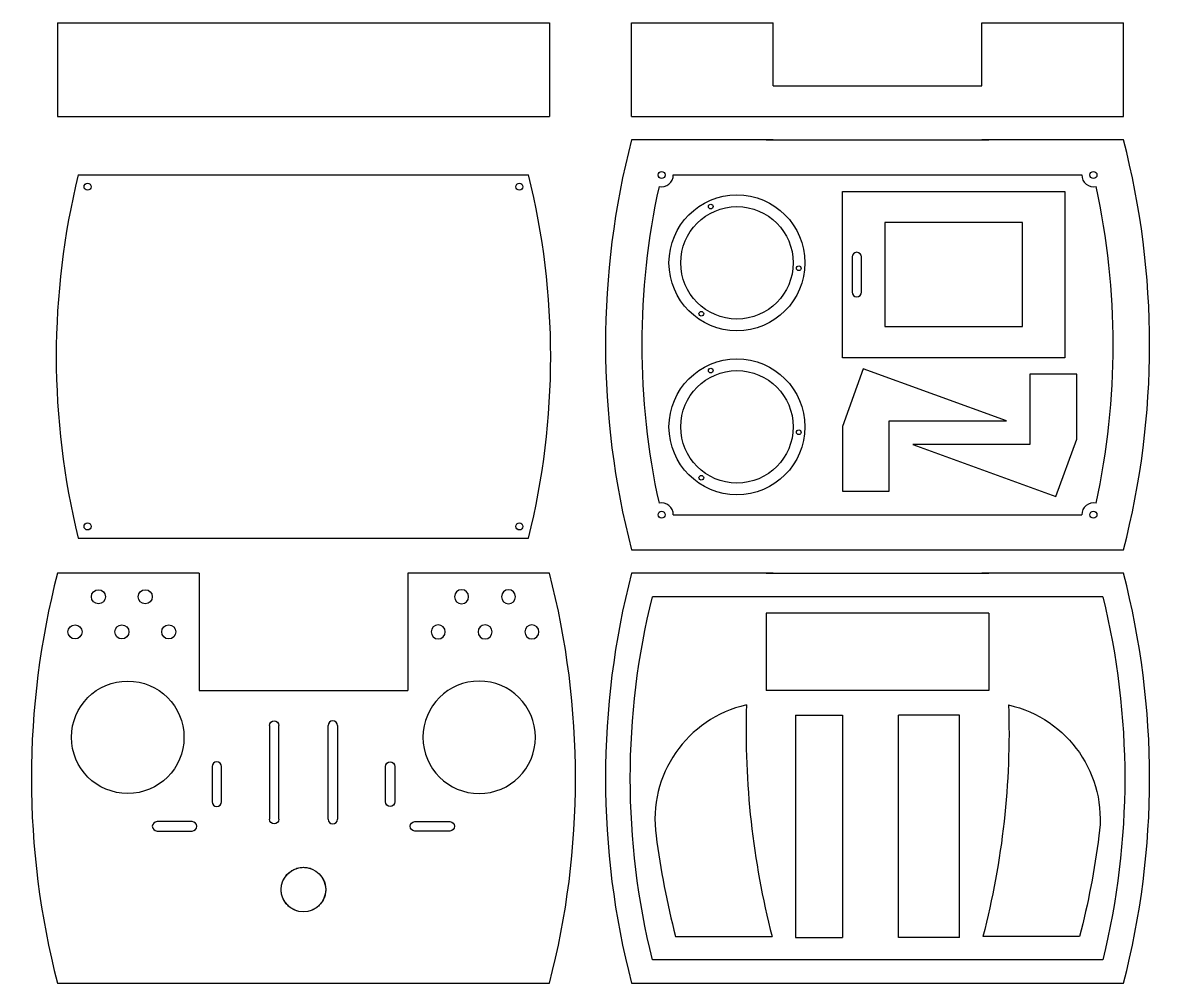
# Model space of a CAD drawing. Header units: millimetres. Extents: x 0 to 485, y 0 to 410.
import ezdxf

# ---------------------------------------------------------------- set-up
doc = ezdxf.new("R2010")
doc.units = ezdxf.units.MM
doc.linetypes.add('DASHED', pattern=[18, 12, -6])
doc.layers.get('0').update_dxf_attribs({"color": 178, "lineweight": 25, "true_color": 0x000000})
doc.layers.add('Fraesen', color=178, linetype='Continuous', lineweight=25, true_color=0x000000)

# ---------------------------------------------------------------- blocks, each defined once
blk = doc.blocks.new('Hauptschalter')
at = {"layer": 'Fraesen', "linetype": 'Continuous'}
blk.add_circle((0, 0), 9.5, dxfattribs=at)
at = {"layer": 'Fraesen', "linetype": 'DASHED'}
blk.add_circle((0, 0), 9.5, dxfattribs=at)
blk = doc.blocks.new('Knueppel')
at = {"layer": 'Fraesen'}
blk.add_circle((0, 0), 24, dxfattribs=at)
blk = doc.blocks.new('Drehgeber')
at = {"layer": 'Fraesen'}
for p, q in [((17.5, 4), (2.5, 4)), ((17.5, 4), (2.5, 4)), ((2.5, 0), (17.5, 0))]:
    blk.add_line(p, q, dxfattribs=at)
for centre, start, end in [((2.5, 2), 90, 270), ((2.5, 2), 90, 270), ((17.5, 2), 270, 90), ((17.5, 2), 270, 90)]:
    blk.add_arc(centre, 2, start, end, dxfattribs=at)
blk = doc.blocks.new('Knueppel mit Drehgebern')
at = {"layer": 'Fraesen'}
for name, p, rotation in [('Knueppel', (0, 0), 360), ('Drehgeber', (40, -30), 90)]:
    blk.add_blockref(name, p, dxfattribs=dict(at, rotation=rotation))
blk.add_blockref('Drehgeber', (10, -40), dxfattribs=at)
blk = doc.blocks.new('Schieber')
at = {"layer": 'Fraesen'}
for p, q in [((0, 2), (40, 2)), ((40, -2), (0, -2))]:
    blk.add_line(p, q, dxfattribs=at)
for centre, start, end in [((0, 0), 90, 270), ((40, 0), 270, 90)]:
    blk.add_arc(centre, 2, start, end, dxfattribs=at)
blk = doc.blocks.new('Schalter')
at = {"layer": 'Fraesen'}
blk.add_circle((0, 0), 3, dxfattribs=at)
blk = doc.blocks.new('Schalterblock')
for p in [(-10, 15), (10, 15), (-20, 0), (0, 0), (20, 0)]:
    blk.add_blockref('Schalter', p)
blk = doc.blocks.new('Rahmen')
for p, q in [((-44.5, 175), (-105, 175)), ((105, 175), (44.5, 175)), ((-105, 0), (105, 0))]:
    blk.add_line(p, q)
for centre, start, end in [((233.89, 87.5), 165.5225, 194.4775), ((-233.89, 87.5), 345.5225, 14.4775)]:
    blk.add_arc(centre, 350, start, end)
blk = doc.blocks.new('Deckel')
for p, q in [((-44.5, 175), (-44.5, 125)), ((44.5, 175), (44.5, 125)), ((-44.5, 125), (44.5, 125))]:
    blk.add_line(p, q)
for name, p in [('Rahmen', (0, 0)), ('Schalterblock', (-77.5, 150)), ('Knueppel mit Drehgebern', (-75, 105)), ('Hauptschalter', (0, 40))]:
    blk.add_blockref(name, p)
at = {"yscale": -1}
for name, p, rotation in [('Schalterblock', (77.5, 150), 180), ('Knueppel mit Drehgebern', (75, 105), 180), ('Schieber', (-12.5, 70), 89.99999999999999)]:
    blk.add_blockref(name, p, dxfattribs=dict(at, rotation=rotation))
at = {"rotation": 90}
blk.add_blockref('Schieber', (12.5, 70), dxfattribs=at)
blk = doc.blocks.new('Boden Rahmen Aussen')
at = {"layer": 'Fraesen'}
blk.add_line((-47.5, 175), (47.5, 175), dxfattribs=at)
blk.add_blockref('Rahmen', (0, 0), dxfattribs=at)
blk = doc.blocks.new('Boden Rahmen Innen')
for p, q in [((-96.1, 155), (96.1, 155)), ((-96.1, 0), (96.1, 0))]:
    blk.add_line(p, q)
for centre, start, end in [((218.58, 77.5), 166.1648, 193.8352), ((-218.58, 77.5), 346.1648, 13.8352)]:
    blk.add_arc(centre, 324.09, start, end)
blk = doc.blocks.new('Boden Blende')
at = {"yscale": -1, "rotation": 180}
blk.add_blockref('Boden Rahmen Innen', (0, 10), dxfattribs=at)
at = {"layer": 'Fraesen'}
blk.add_blockref('Boden Rahmen Aussen', (0, 0), dxfattribs=at)
blk = doc.blocks.new('Boden Deckel')
for centre in [(-92.16, 150), (92.16, 150), (-92.16, 5), (92.16, 5)]:
    blk.add_circle(centre, 1.5)
blk.add_blockref('Boden Rahmen Innen', (0, 0))
blk = doc.blocks.new('Boden Unten')
at = {"layer": 'Fraesen'}
for p, q in [((-87.16, 160), (87.16, 160)), ((-87.16, 15), (87.16, 15))]:
    blk.add_line(p, q, dxfattribs=at)
for centre in [(-92.16, 160), (92.16, 160), (-92.16, 15), (92.16, 15)]:
    blk.add_circle(centre, 1.5, dxfattribs=at)
for centre, radius, start, end in [((-92.16, 160), 5, 257.2454, 0), ((92.16, 160), 5, 180, 282.7546), ((216.02, 87.5), 316.59, 167.6667, 192.3333), ((-216.02, 87.5), 316.59, 347.6667, 12.3333), ((-92.16, 15), 5, 0, 102.7546), ((92.16, 15), 5, 77.2454, 180)]:
    blk.add_arc(centre, radius, start, end, dxfattribs=at)
blk.add_blockref('Boden Rahmen Aussen', (0, 0), dxfattribs=at)
blk = doc.blocks.new('Display')
at = {"layer": 'Fraesen'}
for p, q in [((0, 0), (0, 71)), ((0, 71), (95, 71)), ((95, 71), (95, 0)), ((76.9, 57.7), (18.1, 57.7)), ((18.1, 57.7), (18.1, 13.3)), ((76.9, 13.3), (76.9, 57.7)), ((18.1, 13.3), (76.9, 13.3)), ((95, 0), (0, 0))]:
    blk.add_line(p, q, dxfattribs=at)
at = {"rotation": 90}
blk.add_blockref('Drehgeber', (8.125, 25.5), dxfattribs=at)
blk = doc.blocks.new('Display Hinten Oben')
at = {"layer": 'Fraesen'}
for p, q in [((-47.5, 0), (-47.5, 26.080276)), ((-47.5, 26.080276), (47.5, 26.080276)), ((47.5, 0), (47.5, 26.080276)), ((-47.5, 0), (47.5, 0))]:
    blk.add_line(p, q, dxfattribs=at)
blk = doc.blocks.new('Display Hinten Unten')
at = {"layer": 'Fraesen'}
for p, q in [((-47.5, 33), (-47.5, 0)), ((47.5, 33), (-47.5, 33)), ((47.5, 33), (47.5, 0)), ((47.5, 0), (-47.5, 0))]:
    blk.add_line(p, q, dxfattribs=at)
blk = doc.blocks.new('Display Seite')
at = {"layer": 'Fraesen'}
for p, q in [((8.92, 52.23), (0, 27.72)), ((70, 30), (8.92, 52.23)), ((20, 0), (20, 30)), ((20, 30), (70, 30)), ((0, 27.72), (0, 0)), ((0, 0), (20, 0))]:
    blk.add_line(p, q, dxfattribs=at)
blk = doc.blocks.new('Display Unten')
at = {"layer": 'Fraesen'}
for p, q in [((-47.5, 20), (-47.5, 0)), ((47.5, 20), (-47.5, 20)), ((47.5, 20), (47.5, 0)), ((47.5, 0), (-47.5, 0))]:
    blk.add_line(p, q, dxfattribs=at)
blk = doc.blocks.new('Ohr Gross')
at = {"layer": 'Fraesen'}
blk.add_line((-41.23, 0), (0, 0), dxfattribs=at)
for centre, radius, start, end in [((0, 50), 50, 102.6289, 188.0478), ((338.89, 87.5), 350, 178.1514, 194.4775), ((297.65, 87.5), 350, 187.3045, 194.4775)]:
    blk.add_arc(centre, radius, start, end, dxfattribs=at)
blk = doc.blocks.new('Blende Vorne')
at = {"layer": 'Fraesen'}
for p, q in [((-105, 40), (-105, 0)), ((-105, 40), (105, 40)), ((105, 40), (105, 0)), ((-105, 0), (105, 0))]:
    blk.add_line(p, q, dxfattribs=at)
blk = doc.blocks.new('Blende Hinten')
at = {"layer": 'Fraesen'}
for p, q in [((-105, 0), (-105, 40)), ((-105, 40), (-44.5, 40)), ((-44.5, 13), (-44.5, 40)), ((44.5, 13), (44.5, 40)), ((44.5, 40), (105, 40)), ((105, 0), (105, 40)), ((-44.5, 13), (44.5, 13)), ((-105, 0), (105, 0))]:
    blk.add_line(p, q, dxfattribs=at)
blk = doc.blocks.new('Knueppel Loecher')
at = {"layer": 'Fraesen'}
for centre, radius in [((-11.2, 24.02), 1), ((0, 0), 24), ((26.4, -2.31), 1), ((-15.2, -21.71), 1)]:
    blk.add_circle(centre, radius, dxfattribs=at)
blk = doc.blocks.new('Knueppel Verstaerkung')
at = {"layer": 'Fraesen'}
blk.add_circle((0, 0), 29, dxfattribs=at)
blk.add_blockref('Knueppel Loecher', (0, 0), dxfattribs=at)
blk = doc.blocks.new('Fraesen')
for name, p in [('Blende Vorne', (120, 370)), ('Blende Hinten', (365, 370)), ('Boden Unten', (365, 185)), ('Boden Deckel', (120, 190)), ('Knueppel Verstaerkung', (305, 307.5)), ('Display', (350, 267)), ('Knueppel Verstaerkung', (305, 237.5)), ('Display Seite', (350, 210)), ('Deckel', (120, 0)), ('Boden Blende', (365, 0)), ('Display Hinten Unten', (365, 125)), ('Ohr Gross', (320, 20))]:
    blk.add_blockref(name, p)
for name, p, rotation in [('Display Seite', (450, 260), 180), ('Display Unten', (350, 67), 90), ('Display Hinten Oben', (400, 67), 90)]:
    blk.add_blockref(name, p, dxfattribs=dict(rotation=rotation))
at = {"xscale": -1}
blk.add_blockref('Ohr Gross', (410, 20), dxfattribs=at)

msp = doc.modelspace()

# ---------------------------------------------------------------- block references
msp.add_blockref('Fraesen', (0, 0))

doc.saveas('drawing.dxf')
